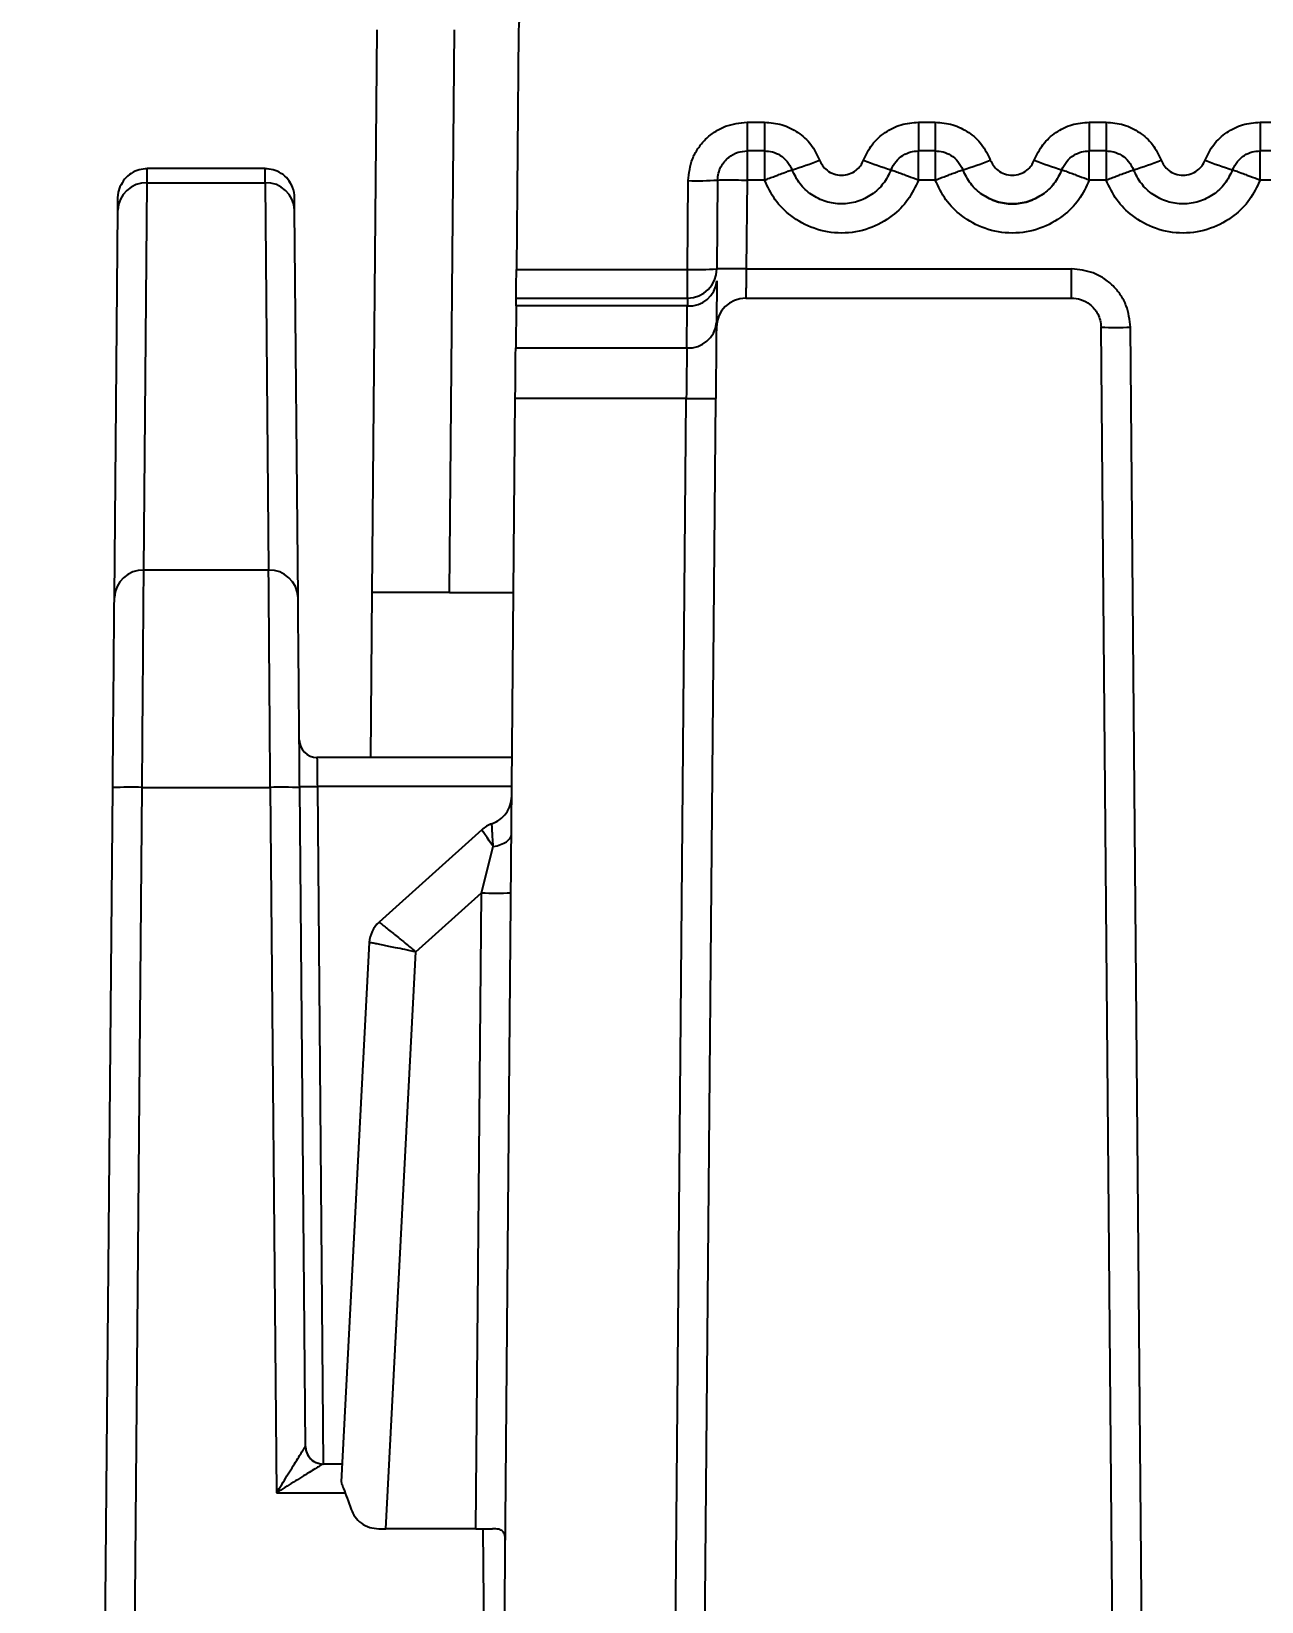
# Model space of a CAD drawing. Header units: inches. Extents: x 897.4 to 914.4, y -8.5 to 2.5.
# Drawn here: x 906.114 to 906.525, y -5.089 to -4.565 of the extents above; entities that cross this region are included whole.
import ezdxf

# ---------------------------------------------------------------- set-up
doc = ezdxf.new("R2010")
doc.units = ezdxf.units.IN
doc.header["$LTSCALE"] = 4
doc.header["$MEASUREMENT"] = 0
doc.layers.get('0').update_dxf_attribs({"linetype": 'CONTINUOUS'})
doc.layers.get('DEFPOINTS').update_dxf_attribs({"linetype": 'CONTINUOUS'})
doc.layers.add('DIMENSIONS', color=140, linetype='CONTINUOUS')
doc.styles.get("Standard").update_dxf_attribs({"font": 'romans.shx'})
doc.dimstyles.get("Standard").update_dxf_attribs({"dimtxt": 0.15, "dimasz": 0.18, "dimexe": 0.0625, "dimexo": 0.125, "dimgap": 0.0625, "dimtad": 0, "dimtih": 1, "dimtoh": 1, "dimzin": 0, "dimdsep": 46, "dimtxsty": 'Standard', "dimcen": 0.09, "dimadec": 0, "dimazin": 0, "dimtfac": 1, "dimtofl": 0, "dimtmove": 0, "dimatfit": 3, "dimfxl": 1, "dimtolj": 1, "dimtzin": 0, "dimarcsym": 0})

# ---------------------------------------------------------------- blocks, each defined once
blk = doc.blocks.new('*D4')
at = {"layer": 'DEFPOINTS', "color": 0}
for p in [(906.7550715902076, -4.023751752116389), (905.468828409505, -6.023751801278481), (906.0878647645045, -6.023751801278482)]:
    blk.add_point(p, dxfattribs=at)
at = {"layer": 'DIMENSIONS', "color": 0, "lineweight": -2}
for p, q in [((906.6300715902076, -4.023751752116389), (905.406328409505, -4.023751752116389)), ((905.468828409505, -4.203751752116388), (905.468828409505, -4.70946606241172)), ((905.468828409505, -5.843751801278481), (905.468828409505, -5.338037490983148)), ((905.9628647645045, -6.023751801278481), (905.406328409505, -6.023751801278481))]:
    blk.add_line(p, q, dxfattribs=at)
at = {"layer": 'DIMENSIONS', "color": 0}
for points in [[(905.438828409505, -4.203751752116388), (905.498828409505, -4.203751752116388), (905.468828409505, -4.023751752116389)], [(905.438828409505, -5.843751801278481), (905.498828409505, -5.843751801278481), (905.468828409505, -6.023751801278481)]]:
    blk.add_solid(points, dxfattribs=at)
at = {"layer": 'DIMENSIONS', "color": 0, "char_height": 0.15, "attachment_point": 5}
for s, insert in [('\\A1;2.00', (905.468828409505, -4.886251776697288)), ('\\A1;[50.8]', (905.468828409505, -5.200537490983002))]:
    blk.add_mtext(s, dxfattribs=dict(at, insert=insert))

msp = doc.modelspace()

# ---------------------------------------------------------------- linework, layer by layer
for p, q in [((906.2280996511657, -4.752098227362422), (906.2297408322067, -4.56405179719083)), ((906.2539637257152, -4.752098227362422), (906.255604906756, -4.56405179719083)), ((906.2769780998511, -4.564832678170026), (906.2762864278413, -4.644088155937317)), ((906.3534113768874, -4.594875567778669), (906.3592512827576, -4.594875567778669)), ((906.3534113768874, -4.594875567778669), (906.3534113768874, -4.604460435386793)), ((906.3592512827576, -4.594875567778669), (906.3592512827576, -4.604460435386793)), ((906.4107345013524, -4.594875567778669), (906.4163379832871, -4.594875567778669)), ((906.4107345013524, -4.594875567778669), (906.4107345013524, -4.604460435386793)), ((906.4163379832871, -4.594875567778669), (906.4163379832871, -4.604460435386793)), ((906.467820908552, -4.594875567778669), (906.4734246838167, -4.594875567778669)), ((906.467820908552, -4.594875567778669), (906.467820908552, -4.604460435386793)), ((906.4734246838167, -4.594875567778669), (906.4734246838167, -4.604460435386793)), ((906.5249076090815, -4.594875567778669), (906.5305110910164, -4.594875567778669)), ((906.5249076090815, -4.594875567778669), (906.5249076090815, -4.604460435386793)), ((906.3592512827576, -4.604460435386793), (906.3534113768874, -4.604460435386793)), ((906.3534113768874, -4.604460435386793), (906.3534113768874, -4.614217066010697)), ((906.3592512827576, -4.604460435386793), (906.3592512827576, -4.614217066010697)), ((906.4163379832871, -4.604460435386793), (906.4107345013524, -4.604460435386793)), ((906.4107345013524, -4.614217066010697), (906.4107345013524, -4.604460435386793)), ((906.4163379832871, -4.604460435386793), (906.4163379832871, -4.614217066010697)), ((906.4734246838167, -4.604460435386793), (906.467820908552, -4.604460435386793)), ((906.467820908552, -4.614217066010697), (906.467820908552, -4.604460435386793)), ((906.4734246838167, -4.604460435386793), (906.4734246838167, -4.614217066010697)), ((906.5305110910164, -4.604460435386793), (906.5249076090815, -4.604460435386793)), ((906.5249076090815, -4.614217066010697), (906.5249076090815, -4.604460435386793)), ((906.1514977094113, -4.610466219340799), (906.1528992398873, -4.610365955499055)), ((906.1528628669741, -4.615106625734427), (906.1528945466082, -4.610949847087222)), ((906.1528945466082, -4.610949847087222), (906.1528992398873, -4.610365955499055)), ((906.1922834782506, -4.610365955499055), (906.1528992398873, -4.610365955499055)), ((906.1923195578338, -4.615106625734427), (906.1922834782506, -4.610365955499055)), ((906.1922834782506, -4.610365955499055), (906.1933022131487, -4.610418809888476)), ((906.1922955047784, -4.611661942194372), (906.1922834782506, -4.610365955499055)), ((906.151732960027, -4.744603344777278), (906.1528628669741, -4.615106625734427)), ((906.1528628669741, -4.615106625734427), (906.1923195578338, -4.615106625734427)), ((906.1923195578338, -4.615106625734427), (906.193449758111, -4.744603344777278)), ((906.333467873943, -4.644088155937317), (906.3337268842843, -4.614388829026476)), ((906.3435692772508, -4.614217066010697), (906.3433099735796, -4.64391641125466)), ((906.3534113768874, -4.614217066010697), (906.3531520732162, -4.64391641125466)), ((906.3592512827576, -4.614217066010697), (906.3534113768874, -4.614217066010697)), ((906.4163379832871, -4.614217066010697), (906.4107345013524, -4.614217066010697)), ((906.4734246838167, -4.614217066010697), (906.467820908552, -4.614217066010697)), ((906.5305110910164, -4.614217066010697), (906.5249076090815, -4.614217066010697)), ((906.1418905670605, -4.753767393913401), (906.1430207673376, -4.62427067487055)), ((906.1430207673376, -4.62427067487055), (906.1430568469208, -4.620122567789837)), ((906.2021616574704, -4.62427067487055), (906.2021255778872, -4.620122567789837)), ((906.2032918577476, -4.753767393913401), (906.2021616574704, -4.62427067487055)), ((906.2762864278413, -4.644088155937317), (906.333467873943, -4.644088155937317)), ((906.333467873943, -4.653673041878564), (906.333467873943, -4.644088155937317)), ((906.3531520732162, -4.64391641125466), (906.4618856704498, -4.64391641125466)), ((906.4618856704498, -4.653673041878564), (906.4618856704498, -4.64391641125466)), ((906.3432753606462, -4.647872350555311), (906.3431530420592, -4.661884117023523)), ((906.2762028288071, -4.653673041878564), (906.333467873943, -4.653673041878564)), ((906.3529819418483, -4.653673041878564), (906.4618856704498, -4.653673041878564)), ((906.2761796557414, -4.656310334745665), (906.2760573371545, -4.670322101213876)), ((906.3334332610096, -4.656310334745665), (906.2761796557414, -4.656310334745665)), ((906.3333109424226, -4.670322101213876), (906.3334332610096, -4.656310334745665)), ((906.4801384195924, -5.627184089129206), (906.4717280634162, -4.663429654169346)), ((906.489980519229, -5.627184089129206), (906.4815701630528, -4.663429654169346)), ((906.2760573371545, -4.670322101213876), (906.3333109424226, -4.670322101213876)), ((906.2673501310742, -5.668092323220462), (906.2759100855222, -4.687198069594583)), ((906.3330900649743, -4.687198069594583), (906.2759100855222, -4.687198069594583)), ((906.3245298171963, -5.668092323220462), (906.3330900649743, -4.687198069594583)), ((906.3343722101628, -5.668092323220462), (906.3429321646108, -4.687198069594583)), ((906.193449758111, -4.744603344777278), (906.151732960027, -4.744603344777278)), ((906.2276185900564, -4.807216344799893), (906.2280996511657, -4.752098227362422)), ((906.2539637257152, -4.752098227362422), (906.2280996511657, -4.752098227362422)), ((906.2539637257152, -4.752098227362422), (906.2753436653989, -4.752098227362422)), ((906.2748628976194, -4.807216344799893), (906.2096125313972, -4.807216344799893)), ((906.1333693321652, -5.730213225594497), (906.1413361734649, -4.817314507728386)), ((906.1451292229806, -5.510365951955629), (906.1511782731014, -4.817228621637216)), ((906.1511782731014, -4.817228621637216), (906.1940044450365, -4.817228621637216)), ((906.1940044450365, -4.817228621637216), (906.1960627412589, -5.053107559243601)), ((906.205768735801, -5.037582833586557), (906.2038465446731, -4.817314507728386)), ((906.2097486364916, -4.816972970840516), (906.2117250936594, -5.043436819294147)), ((906.2747775386055, -4.816972970840516), (906.2097486364916, -4.816972970840516)), ((906.2646928551046, -4.831397988784811), (906.2303585850703, -4.862312648114361)), ((906.2646250958874, -4.852521578721631), (906.2685287307922, -4.837020743413603)), ((906.2427139356737, -4.872250574977249), (906.2646250958874, -4.852521578721631)), ((906.2627700773168, -5.065090362483902), (906.2646250958874, -4.852521578721631)), ((906.2303585850703, -4.862312648114361), (906.2303585850703, -4.862312737488329)), ((906.2271155292011, -4.869112212690212), (906.2176700116498, -5.049342321073286)), ((906.2326075457569, -5.065090362483902), (906.2427139356737, -4.872250574977249)), ((906.2057672691514, -5.037584611899346), (906.205768735801, -5.037582833586557)), ((906.2057672691514, -5.037584611899346), (906.2058652413529, -5.038604309286382)), ((906.2179794747416, -5.043436819294147), (906.2116717076094, -5.043436819294147)), ((906.211674054249, -5.043436819294147), (906.2116717076094, -5.043436819294147)), ((906.1960627412589, -5.053107559243601), (906.2190310625936, -5.053107559243601)), ((906.2302937591526, -5.065090362483902), (906.2326075457569, -5.065090362483902)), ((906.2627700773168, -5.065090362483902), (906.2326075457569, -5.065090362483902)), ((906.2650650908046, -5.065093955775725), (906.268519930894, -5.460981582448079))]:
    msp.add_line(p, q)
at = {"flags": 128}
for points in [[(906.1430568469208, -4.620122567789837), (906.1432607112324, -4.618214639830383), (906.1438039582902, -4.616446300258393)], [(906.2762028288071, -4.653673041878564), (906.2762042954569, -4.653490150658006), (906.2762089887359, -4.652948278584424), (906.2762166153145, -4.652067555425281), (906.2762271751925, -4.650880724135657), (906.2762397883802, -4.649431894205997), (906.2762541615474, -4.647774891681165), (906.2762700013644, -4.645971297516438), (906.2762864278413, -4.644088155937317)], [(906.2761796557414, -4.656310334745665), (906.2761922689291, -4.654860184831254), (906.2762001888376, -4.653972091757248), (906.2762028288071, -4.653673041878564)], [(906.2759100855222, -4.687198069594583), (906.2759455784455, -4.683142764775144), (906.2759793113892, -4.679269159523362), (906.2760101110334, -4.675743755249133), (906.2760365107284, -4.672718038535804), (906.2760573371545, -4.670322101213876)], [(906.2685287307922, -4.837020743413603), (906.2698243691583, -4.836732762157054), (906.2710111821148, -4.836359898547739), (906.2720636499565, -4.83591021457586), (906.272958599618, -4.835393445128958), (906.2736772579827, -4.834820773411177), (906.2742034919036, -4.834204588029404), (906.2745264481728, -4.833558217163002), (906.2746387935416, -4.832895658150274)]]:
    msp.add_lwpolyline(points, dxfattribs=at)
for centre, radius, start, end in [((906.3065044449451, -4.565090357283434), 0.02952755905511768, 90, 179.5), ((906.3398326986897, -4.515438999621147), 0.09954918840693996, 286.703379873164, 292.3191813938143), ((906.4301530854202, -4.515438999621241), 0.09954918840684082, 247.6808186061857, 253.2966201268428), ((906.3969159177243, -4.515426597608265), 0.09956198345784939, 286.7030858569742, 292.3183243966197), ((906.4872480332929, -4.515412319409265), 0.09957711328878208, 247.68210253713, 253.2964872092807), ((906.4539975590759, -4.515412319409233), 0.09957711328881476, 286.7035127907192, 292.3178974628698), ((906.5443296746445, -4.515426597608243), 0.09956198345787183, 247.6816756033807, 253.2969141430259), ((906.1922834562096, -4.620208467519654), 0.009842519685039818, 0.5000000000007854, 41.98562334172561), ((906.1525674201075, -4.624656502880794), 0.009554446209056825, 88.2279917586707, 177.6856503563009), ((906.1926152853242, -4.624656201493588), 0.00955415364794659, 2.312611672433846, 91.77374621260978), ((906.3370063166905, -4.520226308659655), 0.09421961005405799, 268.0053452187782, 273.9942288771999), ((906.3334678068654, -4.643830514763748), 0.009842519685039818, 270, 359.4999999999999), ((906.3367475644517, -4.549941602266856), 0.09420366201935718, 268.0048503247257, 273.994569966115), ((906.348231023398, -4.925879344250201), 0.2820058728373613, 89.0001282806159, 90.9998717193841), ((906.3340656834562, -4.647089069957888), 0.009242926075507621, 266.0766244749921, 355.1387079713031), ((906.352981807074, -4.663515554133827), 0.009842519685039818, 90, 179.4999999999992), ((906.3339433648692, -4.6611008364261), 0.009242926075505756, 266.076624474979, 355.1387079713089), ((906.4766491132345, -4.381613046602965), 0.2818595697001212, 268.9996092305352, 271.0003907694713), ((906.3380111147925, -4.405186697435287), 0.2820543046267555, 269.0002999868848, 270.9997000131217), ((906.1514374089927, -4.75415341562671), 0.009554643041109895, 88.22740332047844, 177.6845355426628), ((906.1937454712469, -4.75415293595313), 0.009554168612947014, 2.3127005764829, 91.77365730855375), ((906.2096125437369, -4.801310829724378), 0.005905511811023612, 180.4999999999998, 270), ((906.1474878153323, -4.958291017247099), 0.1411106620129915, 88.50137641456719, 92.49856990200317), ((906.1976947868396, -4.958304306351543), 0.1411239435398541, 87.50161826724339, 91.49843541619018), ((906.2067961239326, -4.647793709388902), 0.1692050230806534, 269.0001768784002, 270.9998231216064), ((906.2697183239146, -4.550823768149026), 0.3017407991572258, 269.0328310587032, 270.9017724322526), ((906.2369432012322, -4.869625984694362), 0.009840836444693945, 131.9985216625174, 177.003203504136), ((906.2116740085693, -5.037531302165323), 0.005905511811023834, 180.4999999999976, 270), ((906.2116854921918, -5.037523002857762), 0.00591984319219034, 190.5246163752947, 236.7038034465911), ((906.2116720698143, -5.037531152719397), 0.005905666585857896, 236.7692423430715, 269.996485949776)]:
    msp.add_arc(centre, radius, start, end)
for points, knots in [([(906.3337268842843, -4.614388829026476), (906.3340097126982, -4.611928209295467), (906.3344444984298, -4.608145554167589), (906.336904170034, -4.603597818420294), (906.3394343398836, -4.600504659682403), (906.3425656726528, -4.597975257854049), (906.3471313642615, -4.595543048535779), (906.3509484907177, -4.595137339406079), (906.3534113768874, -4.594875567778669)], [0, 0, 0, 0, 0.2396012769752957, 0.3683336305787634, 0.5000528933523378, 0.6287689700765204, 0.7604743306598263, 1, 1, 1, 1]), ([(906.3592512827576, -4.594875567778669), (906.3612275129159, -4.595038892268096), (906.3651922876561, -4.595366558965944), (906.370542118972, -4.598133995011356), (906.3750635927793, -4.602136162787923), (906.376778166654, -4.60572853050496), (906.377638083685, -4.607530224924323)], [0, 0, 0, 0, 0.2491641383866029, 0.4998808857969237, 0.749173278447158, 1, 1, 1, 1]), ([(906.3923477004249, -4.607530224924323), (906.393206037191, -4.605742703982223), (906.3949278775308, -4.602156902012844), (906.3994229549537, -4.598147881669853), (906.4047761563735, -4.595354127432358), (906.4087444147318, -4.595035406654615), (906.4107345013524, -4.594875567778669)], [0, 0, 0, 0, 0.2492300408950848, 0.4999603363638915, 0.7492294718573765, 1, 1, 1, 1]), ([(906.4163379832871, -4.594875567778669), (906.4183142076473, -4.595038897827067), (906.4222789707553, -4.595366575677496), (906.4276288247036, -4.598133894288069), (906.4321499638993, -4.602136341764178), (906.4338647398424, -4.605728554016085), (906.4347247842146, -4.607530224924323)], [0, 0, 0, 0, 0.2491648885088012, 0.4998823907155343, 0.7491664511566927, 1, 1, 1, 1]), ([(906.4494341076246, -4.607530224924323), (906.4502924310194, -4.605742689172612), (906.4520142757326, -4.602156792525498), (906.4565096439097, -4.598147971849329), (906.461862755231, -4.595354160006255), (906.4658309182612, -4.595035414938494), (906.467820908552, -4.594875567778669)], [0, 0, 0, 0, 0.2492308401736321, 0.4999709982194694, 0.7492409331168777, 0.9999999999999999, 0.9999999999999999, 0.9999999999999999, 0.9999999999999999]), ([(906.4734246838167, -4.594875567778669), (906.4754009081769, -4.595038897827067), (906.4793656712849, -4.595366575677496), (906.4847155252331, -4.598133894288069), (906.4892366644289, -4.602136341764178), (906.490951440372, -4.605728554016085), (906.4918114847442, -4.607530224924323)], [0, 0, 0, 0, 0.2491648885088012, 0.4998823907155343, 0.7491664511566927, 1, 1, 1, 1]), ([(906.5065208081542, -4.607530224924323), (906.5073791301855, -4.605742686273189), (906.5091009721635, -4.60215678380967), (906.5135962941565, -4.598148066400216), (906.5189493167557, -4.595354057296134), (906.5229175105577, -4.595035385597315), (906.5249076090815, -4.594875567778669)], [0, 0, 0, 0, 0.2492305560796936, 0.499970428311147, 0.7492289534884192, 1, 1, 1, 1]), ([(906.3435692772508, -4.614217066010697), (906.3436312563504, -4.613426004618943), (906.343751844307, -4.611886897445638), (906.3445867708983, -4.609776197143215), (906.3457562795522, -4.608000297845706), (906.3475884329387, -4.606208439118302), (906.3501740728209, -4.604754935629131), (906.3523892372283, -4.604553420281364), (906.3534113768874, -4.604460435386793)], [0, 0, 0, 0, 0.1546709810461325, 0.3009314054656589, 0.4387648004830187, 0.5681684255237717, 0.8007406687881985, 0.9999999999999999, 0.9999999999999999, 0.9999999999999999, 0.9999999999999999]), ([(906.3592512827576, -4.604460435386793), (906.3601356408224, -4.604529663697351), (906.3619742713677, -4.604673593279121), (906.3646086515837, -4.605888409562748), (906.3670074734694, -4.607895890197835), (906.3679552728399, -4.60980280493292), (906.3684448298862, -4.61078776395962)], [0, 0, 0, 0, 0.2235015449109364, 0.4646723807752542, 0.7234927387701084, 1, 1, 1, 1]), ([(906.377638083685, -4.607530224924323), (906.3779418293698, -4.608171953032705), (906.3785534244166, -4.609464079150908), (906.3801960622213, -4.611096841361994), (906.3823641921339, -4.6123194222815), (906.3849723540072, -4.61272590361995), (906.3876016176638, -4.612329374187808), (906.3897639203416, -4.611112786563267), (906.3914361284349, -4.609479758269039), (906.392042493631, -4.608182955403421), (906.3923477004249, -4.607530224924323)], [0, 0, 0, 0, 0.1118405765093134, 0.2251921461675994, 0.3609503262580698, 0.499924774020774, 0.6357050230971518, 0.774694400648568, 0.8865950749281394, 1, 1, 1, 1]), ([(906.4015409542237, -4.61078776395962), (906.4020305112701, -4.60980280493292), (906.4029783106406, -4.607895890197835), (906.4053771325263, -4.605888409562748), (906.4080115127424, -4.604673593279121), (906.4098501432877, -4.604529663697351), (906.4107345013524, -4.604460435386793)], [0, 0, 0, 0, 0.2765072612298916, 0.5353276192247457, 0.7764984550890635, 1, 1, 1, 1]), ([(906.4163379832871, -4.604460435386793), (906.4172223511915, -4.604529645827086), (906.4190609123903, -4.604673531227544), (906.42169512241, -4.605888595352062), (906.4240942049393, -4.607895698439152), (906.4250418088512, -4.609802776584428), (906.4255312370859, -4.61078776395962)], [0, 0, 0, 0, 0.2235052468701785, 0.464657381370439, 0.7235007269844607, 1, 1, 1, 1]), ([(906.4347247842146, -4.607530224924323), (906.4350285456965, -4.608171935919198), (906.4356401431901, -4.609463965552836), (906.4372825048098, -4.61109703969211), (906.4394508546164, -4.612319321246618), (906.4420589534907, -4.612725949470871), (906.4446881787048, -4.612329250466387), (906.4468505521712, -4.611112868437512), (906.4485228546176, -4.609479818584756), (906.4491290142031, -4.60818296153623), (906.4494341076246, -4.607530224924323)], [0, 0, 0, 0, 0.1118412848197729, 0.2251827620306432, 0.3609553764584485, 0.4999307043762631, 0.6356965091371066, 0.7747003681374002, 0.8866017511080433, 1, 1, 1, 1]), ([(906.4586276547533, -4.61078776395962), (906.459117082988, -4.609802776584428), (906.4600646868998, -4.607895698439152), (906.4624637694292, -4.605888595352063), (906.4650979794488, -4.604673531227544), (906.4669365406477, -4.604529645827086), (906.467820908552, -4.604460435386793)], [0, 0, 0, 0, 0.2764992730155393, 0.535342618629561, 0.7764947531298215, 1, 1, 1, 1]), ([(906.4734246838167, -4.604460435386793), (906.4743090517211, -4.604529645827086), (906.4761476129198, -4.604673531227544), (906.4787818229396, -4.605888595352062), (906.4811809054688, -4.607895698439152), (906.4821285093808, -4.609802776584428), (906.4826179376155, -4.61078776395962)], [0, 0, 0, 0, 0.2235052468701785, 0.464657381370439, 0.7235007269844607, 1, 1, 1, 1]), ([(906.4918114847442, -4.607530224924323), (906.492115246226, -4.608171935919198), (906.4927268437197, -4.609463965552836), (906.4943692053394, -4.61109703969211), (906.496537555146, -4.612319321246618), (906.4991456540203, -4.612725949470871), (906.5017748792344, -4.612329250466387), (906.5039372527008, -4.611112868437512), (906.5056095551472, -4.609479818584756), (906.5062157147327, -4.60818296153623), (906.5065208081542, -4.607530224924323)], [0, 0, 0, 0, 0.1118412848197729, 0.2251827620306432, 0.3609553764584485, 0.4999307043762631, 0.6356965091371066, 0.7747003681374002, 0.8866017511080433, 1, 1, 1, 1]), ([(906.5157143552829, -4.61078776395962), (906.5162037985705, -4.609802796186836), (906.5171513985244, -4.607895822611635), (906.5195502543438, -4.605888417989731), (906.5221846173449, -4.604673591408933), (906.5240232500014, -4.604529663089961), (906.5249076090815, -4.604460435386793)], [0, 0, 0, 0, 0.2764981683141686, 0.5353217791843822, 0.7764956461034263, 1, 1, 1, 1]), ([(906.1528986532275, -4.610441286295494), (906.1519893712841, -4.610502212823386), (906.1501087651575, -4.610628223025676), (906.1474446072779, -4.61187054213176), (906.1451415687244, -4.613840039458648), (906.14422637262, -4.615633804639322), (906.143772571986, -4.616523244369528)], [0, 0, 0, 0, 0.2355730745418698, 0.4872198007045188, 0.7457375764508674, 1, 1, 1, 1]), ([(906.2014101461518, -4.616523244369528), (906.2009562176834, -4.615633825968245), (906.20004081649, -4.613840207099567), (906.1977381188949, -4.611870451893553), (906.1950739369124, -4.61062823704092), (906.193193341617, -4.610502217391242), (906.1922840649105, -4.610441286295494)], [0, 0, 0, 0, 0.2542757434653035, 0.5127775304270258, 0.7644256350476284, 1, 1, 1, 1]), ([(906.3592512827576, -4.614217066010697), (906.3592940193456, -4.614194508711267), (906.359423773385, -4.614126021710897), (906.3597120899807, -4.614054144625774), (906.3602187164137, -4.613838765009748), (906.361231428674, -4.61346845694294), (906.3625747934174, -4.612949923777377), (906.3642295442986, -4.612326802491313), (906.3659599456997, -4.611678116885214), (906.3673513500892, -4.611162172430541), (906.3682653636705, -4.610834567442789), (906.3683814527845, -4.610804292246595), (906.3684448298862, -4.61078776395962)], [0, 0, 0, 0, 0.009394603394246685, 0.0285232817045187, 0.05748965601405228, 0.1168196740093041, 0.2403851657595094, 0.3475935199203112, 0.5004295551223136, 0.6935071122196111, 0.832674828193303, 0.9999999999999999, 0.9999999999999999, 0.9999999999999999, 0.9999999999999999]), ([(906.4015409542237, -4.61078776395962), (906.4007596003, -4.612394479259419), (906.3991968964627, -4.615607901613259), (906.3951724754116, -4.619270154419954), (906.3903368560802, -4.621638437267175), (906.3849928394636, -4.622446257998442), (906.3796488410813, -4.621638394096322), (906.374813308452, -4.619270154455837), (906.370788887709, -4.615607901604289), (906.3692261838305, -4.612394479256428), (906.3684448298862, -4.61078776395962)], [0, 0, 0, 0, 0.1250019422056428, 0.2500032428940518, 0.3750017362207766, 0.5000034072525659, 0.6249982637792233, 0.7499967571059482, 0.8749980577943571, 1, 1, 1, 1]), ([(906.4015409542237, -4.61078776395962), (906.4016042699168, -4.610804360526809), (906.4017202439634, -4.610834760115952), (906.4026348665093, -4.611161672188621), (906.4040248514368, -4.611680890902964), (906.4057601160935, -4.612320401929855), (906.4078568907418, -4.613146660432225), (906.4095918071826, -4.613648301550619), (906.4106913348814, -4.614195580336587), (906.4107345013524, -4.614217066010697)], [0, 0, 0, 0, 0.167540055852168, 0.3068796580161329, 0.5001031853751321, 0.6531714502127401, 0.7604225893227572, 0.9905944058094306, 0.9999999999999999, 0.9999999999999999, 0.9999999999999999, 0.9999999999999999]), ([(906.4163379832871, -4.614217066010697), (906.4163807196737, -4.614194508200768), (906.4165104731013, -4.614126019650453), (906.416798710651, -4.61405419008539), (906.4173051784255, -4.613838656086521), (906.4183179260773, -4.613468467471802), (906.4196613935808, -4.612950024690427), (906.4213159741682, -4.612326733940154), (906.4230463537851, -4.611678111677406), (906.4244380555693, -4.611162185341374), (906.4253521103997, -4.610834567402142), (906.4254679801512, -4.610804292163044), (906.4255312370859, -4.61078776395962)], [0, 0, 0, 0, 0.009394682487714589, 0.02852352184294406, 0.05747238558480208, 0.1168029030813822, 0.2403865395457807, 0.3475798544891942, 0.5004171764226889, 0.6935069168461541, 0.8326758044773194, 1, 1, 1, 1]), ([(906.4586276547533, -4.61078776395962), (906.4578461733682, -4.612394455558564), (906.4562832672895, -4.615607722201595), (906.45225918171, -4.619270254017742), (906.4474235379995, -4.621638418910648), (906.4420795438447, -4.622446263569095), (906.4367355448142, -4.621638390169431), (906.4318999923158, -4.61927016459318), (906.4278756152102, -4.615607831774649), (906.4263127048829, -4.612394470547371), (906.4255312370859, -4.61078776395962)], [0, 0, 0, 0, 0.1250051206520528, 0.2500011730087295, 0.3749994446240699, 0.5000008939388383, 0.6249955287605619, 0.7499938003759021, 0.8749948793479473, 1, 1, 1, 1]), ([(906.4586276547533, -4.61078776395962), (906.458691012239, -4.610804356946181), (906.45880706037, -4.610834749330833), (906.4597211141515, -4.611161706197336), (906.4611116349153, -4.611680824330827), (906.462846580826, -4.612320451229094), (906.4649435228479, -4.61314675263815), (906.4666788905943, -4.613647330602765), (906.4677778400943, -4.614195579811518), (906.467820908552, -4.614217066010697)], [0, 0, 0, 0, 0.1675419174634242, 0.3068765458214305, 0.5001127904649493, 0.6531687251203061, 0.7604370159973034, 0.9906113900242752, 1, 1, 1, 1]), ([(906.4734246838167, -4.614217066010697), (906.4734673196994, -4.614194502462873), (906.4735970082488, -4.614125869339563), (906.47388536202, -4.614054316515649), (906.4743918533803, -4.61383859374174), (906.4754045790485, -4.613468563203766), (906.4767478847325, -4.612949892516013), (906.4784026719951, -4.612326815594852), (906.480132996345, -4.611678087039639), (906.4815248974263, -4.611162201996347), (906.4824383591078, -4.61083455784864), (906.4825545199869, -4.610804289085669), (906.4826179376155, -4.61078776395962)], [0, 0, 0, 0, 0.00937765007802349, 0.02852465486280887, 0.05747364251769342, 0.1168044139732563, 0.2403714749408156, 0.3475811905918479, 0.5004191667318529, 0.6935097336587119, 0.832672703250816, 1, 1, 1, 1]), ([(906.5157143552829, -4.61078776395962), (906.5149328874558, -4.61239447057635), (906.513369977068, -4.615607831861582), (906.5093456004154, -4.619270164245464), (906.5045100461955, -4.621638391473318), (906.4991660535981, -4.622446258701292), (906.4938220354315, -4.621638437078913), (906.4889864165149, -4.619270154470158), (906.4849619953546, -4.615607901600708), (906.4833992915319, -4.612394479255235), (906.4826179376155, -4.61078776395962)], [0, 0, 0, 0, 0.1250049173376229, 0.2500057930018117, 0.3750038613138618, 0.4999982928382101, 0.6249995388445199, 0.7499976071565699, 0.8749984828207588, 1, 1, 1, 1]), ([(906.5157143552829, -4.61078776395962), (906.5157777126548, -4.610804356858463), (906.5158937605773, -4.610834749082445), (906.5168078158856, -4.611161707125901), (906.5181983294806, -4.611680819732833), (906.5199332352278, -4.61232044022542), (906.5220300252508, -4.613146652350017), (906.5237649146544, -4.613648301628293), (906.5248644426009, -4.614195580339521), (906.5249076090815, -4.614217066010697)], [0, 0, 0, 0, 0.1675417283637428, 0.3068761994588133, 0.5001122260022122, 0.6531679879077943, 0.7604201976798132, 0.9905943119156746, 1, 1, 1, 1]), ([(906.3435692772508, -4.614217066010697), (906.3437171911376, -4.614207103293126), (906.3440130183595, -4.614187177895124), (906.34628925686, -4.61417866058525), (906.3495424875123, -4.614187178477195), (906.3521217208432, -4.614207103296727), (906.3534113768874, -4.614217066010697)], [0, 0, 0, 0, 0.2500021868391938, 0.5000034417562588, 0.7499940871479501, 1, 1, 1, 1]), ([(906.4107345013524, -4.614217066010697), (906.4096686549011, -4.616479284809215), (906.4075354668327, -4.621006895839243), (906.4018066821219, -4.62668125017678), (906.3942237031208, -4.630890972159423), (906.3849929394215, -4.632469438277957), (906.3757616036816, -4.630891243193445), (906.3681833069596, -4.626681796999527), (906.362448574875, -4.621012926328746), (906.3603175553926, -4.616483433806457), (906.3592512827576, -4.614217066010697)], [0, 0, 0, 0, 0.1125799219117551, 0.2253177705627246, 0.3588140809155556, 0.4999956378212643, 0.641172828072157, 0.7746691384249881, 0.8872539019434487, 0.9999999999999999, 0.9999999999999999, 0.9999999999999999, 0.9999999999999999]), ([(906.467820908552, -4.614217066010697), (906.4667551766547, -4.616479293432187), (906.4646221977748, -4.621006964344458), (906.4588933611847, -4.626681239955907), (906.451310413563, -4.630890970178803), (906.442079624001, -4.632469458885091), (906.4328482701318, -4.630891150247908), (906.4252697508489, -4.626681991876475), (906.4195352943423, -4.6210128120374), (906.4174042720168, -4.616483416476234), (906.4163379832871, -4.614217066010697)], [0, 0, 0, 0, 0.1125779539312858, 0.2253159530009455, 0.3588124414691157, 0.499994186744082, 0.6411715653584064, 0.7746719383443365, 0.8872537515137519, 1, 1, 1, 1]), ([(906.4320352419511, -4.619054516794719), (906.4335907562886, -4.619936355524628), (906.4367017352675, -4.621700004811244), (906.4420795403618, -4.62241545138656), (906.4474573651644, -4.621700051751972), (906.4505684289019, -4.619936355146618), (906.452123943218, -4.619054516794719)], [0, 0, 0, 0, 0.2500005862505129, 0.4999931854206708, 0.7499994137494871, 1, 1, 1, 1]), ([(906.5249076090815, -4.614217066010697), (906.5238418758076, -4.616479291099933), (906.5217088941725, -4.621006957344383), (906.515980017519, -4.626681331585075), (906.5083969567401, -4.630890855981976), (906.4991661627934, -4.632469452182296), (906.4899347877556, -4.630891290542702), (906.4823564359347, -4.626681786404676), (906.4766216524237, -4.621012994773102), (906.4744908418957, -4.616483442458185), (906.4734246838167, -4.614217066010697)], [0, 0, 0, 0, 0.1125778432409927, 0.2253157314629976, 0.358815973187034, 0.4999932129911838, 0.6411748194516822, 0.7746711766617781, 0.8872559796975411, 0.9999999999999999, 0.9999999999999999, 0.9999999999999999, 0.9999999999999999]), ([(906.3531520732162, -4.64391641125466), (906.3531385403242, -4.644707501543576), (906.3531122082222, -4.646246793362908), (906.3530777085127, -4.648357450533648), (906.3530480424889, -4.650133297740435), (906.3530177646737, -4.651925377155736), (906.3529892966143, -4.65337854005037), (906.3529842641171, -4.65358005286706), (906.3529819418483, -4.653673041878564)], [0, 0, 0, 0, 0.1545858885897993, 0.3007909426073956, 0.4385991643939729, 0.5680033826262993, 0.8006531838407621, 1, 1, 1, 1]), ([(906.4815701630528, -4.663429654169346), (906.4812869423232, -4.660969190133748), (906.4808479981712, -4.657155887691841), (906.4783759245832, -4.65261159444389), (906.4758192624121, -4.649502541650286), (906.4727043574867, -4.646999158345254), (906.4681350922813, -4.644579742568224), (906.4643486712371, -4.644177841126352), (906.4618856704498, -4.64391641125466)], [0, 0, 0, 0, 0.2395667732133583, 0.3712879148310663, 0.5000061274529508, 0.6317206638322245, 0.760440721105928, 0.9999999999999999, 0.9999999999999999, 0.9999999999999999, 0.9999999999999999]), ([(906.333467873943, -4.653673041878564), (906.3334621052251, -4.653788619519796), (906.3334505682059, -4.654019766450213), (906.333439029936, -4.655546830373012), (906.3334332610096, -4.656310334745665)], [0, 0, 0, 0, 0.500018066530973, 1, 1, 1, 1]), ([(906.4618856704498, -4.653673041878564), (906.4629077610101, -4.653766002778392), (906.465122493594, -4.653967436527857), (906.4677083265733, -4.655420793476118), (906.4695406440428, -4.657212760039924), (906.470710191223, -4.658988617598252), (906.4715450950827, -4.661099292558718), (906.4716659511929, -4.662638566783609), (906.4717280634162, -4.663429654169346)], [0, 0, 0, 0, 0.1993649961785773, 0.4319970951932225, 0.5614002331805794, 0.6992076873791911, 0.8454122076540483, 0.9999999999999999, 0.9999999999999999, 0.9999999999999999, 0.9999999999999999]), ([(906.3431530420592, -4.661884117023523), (906.3431405918977, -4.663319248650132), (906.3431156158333, -4.666198242631769), (906.3430610836465, -4.672426999136775), (906.3429991793706, -4.6795138825988), (906.3429545472399, -4.684631585618382), (906.3429321646108, -4.687198069594583)], [0, 0, 0, 0, 0.2492117331533421, 0.4999395641479666, 0.7492239993536999, 1, 1, 1, 1]), ([(906.3333109424226, -4.670322101213876), (906.3332925515776, -4.671285037251683), (906.3332557695603, -4.67321092645962), (906.3332007556631, -4.677354842178106), (906.3331451114908, -4.682087733824628), (906.333108413798, -4.685494625737271), (906.3330900649743, -4.687198069594583)], [0, 0, 0, 0, 0.2499985647647133, 0.500001577442984, 0.7500010967740602, 1, 1, 1, 1]), ([(906.1511782731014, -4.817228621637216), (906.1512499057939, -4.807625035618805), (906.1513847569153, -4.789545939322632), (906.1515471702423, -4.767639352024369), (906.15166757932, -4.752622543940463), (906.1517124189131, -4.747122792652901), (906.151732960027, -4.744603344777278)], [0, 0, 0, 0, 0.3036189333680175, 0.5715735687875783, 0.8037369318101287, 0.9999999999999999, 0.9999999999999999, 0.9999999999999999, 0.9999999999999999]), ([(906.1940044450365, -4.817228621637216), (906.1939326461804, -4.807625036005068), (906.1937974822594, -4.789545941699465), (906.193635651481, -4.767639350964859), (906.1935151188416, -4.752622544061956), (906.1934702929487, -4.747122792691071), (906.193449758111, -4.744603344777278)], [0, 0, 0, 0, 0.3036189552168906, 0.5715735699757798, 0.8037369323544464, 1, 1, 1, 1]), ([(906.1413361734649, -4.817314507728386), (906.141394964562, -4.810565234171484), (906.1415153166791, -4.796748697271223), (906.1416799881885, -4.777934460352964), (906.1418149978953, -4.762460441734605), (906.1418657670771, -4.756620243230909), (906.1418905670605, -4.753767393913401)], [0, 0, 0, 0, 0.2442480912489511, 0.5000038503562673, 0.755759384999509, 1, 1, 1, 1]), ([(906.2038465446731, -4.817314507728386), (906.2037876009044, -4.810565234574558), (906.2036669362654, -4.796748700147837), (906.2035028355255, -4.777934458851291), (906.203367772605, -4.762460441535516), (906.2033167711793, -4.75662024322463), (906.2032918577476, -4.753767393913401)], [0, 0, 0, 0, 0.2442481174918043, 0.5000038444249119, 0.7557593745763276, 1, 1, 1, 1]), ([(906.2096125313972, -4.807216344799893), (906.2096238733114, -4.807362603242978), (906.2096465566597, -4.807655113936703), (906.2096805852902, -4.809907272837981), (906.2097146099491, -4.813129231897213), (906.2097372943294, -4.815691726638417), (906.2097486364916, -4.816972970840516)], [0, 0, 0, 0, 0.250000943275586, 0.4999913017450863, 0.7499962691291031, 1, 1, 1, 1]), ([(906.2680931358243, -4.829399678536128), (906.2690211924872, -4.828986771669288), (906.2708772761179, -4.828160971147538), (906.2730021300172, -4.825926613413906), (906.2744522092696, -4.823205509999834), (906.2746505177822, -4.82118373353839), (906.2747496722608, -4.820172843041986)], [0, 0, 0, 0, 0.2500050161494549, 0.5000020327981624, 0.7500004560818263, 1, 1, 1, 1]), ([(906.2680931358243, -4.829399678536128), (906.2674758316393, -4.829646691991597), (906.266241266214, -4.830140701718356), (906.2652089801717, -4.830978902814962), (906.2646928551046, -4.831397988784811)], [0, 0, 0, 0, 0.5000173925500633, 0.9999999999999999, 0.9999999999999999, 0.9999999999999999, 0.9999999999999999]), ([(906.2685287307922, -4.837020743413603), (906.2679377973533, -4.836147257979198), (906.2667811860636, -4.834437618537189), (906.2655845348095, -4.832685503857816), (906.2648381678446, -4.831591265642043), (906.2647407389852, -4.831461375796204), (906.2646931484346, -4.831397929202167)], [0, 0, 0, 0, 0.2668986560709654, 0.522390473229695, 0.7667046445554325, 1, 1, 1, 1]), ([(906.2685287307922, -4.837020743413603), (906.2684644216096, -4.835915022760948), (906.2683365589963, -4.83371657572225), (906.2682019961619, -4.831330725514125), (906.2681118866091, -4.82971480771553), (906.2680994020512, -4.829504996015002), (906.2680931358243, -4.829399687702689)], [0, 0, 0, 0, 0.2519142494308486, 0.5008680396236834, 0.7494765819244987, 1, 1, 1, 1]), ([(906.2303585850703, -4.862312648114361), (906.2305374516628, -4.862440159674096), (906.230810170193, -4.862634577002976), (906.2323649973115, -4.863873723314621), (906.234264637742, -4.865403730417894), (906.236820385108, -4.867445938300656), (906.239851042151, -4.869913291976357), (906.2417166467062, -4.87143638243665), (906.2427139356737, -4.872250574977249)], [0, 0, 0, 0, 0.2411313088034607, 0.3676537646066914, 0.4979163295359019, 0.7082171681759328, 0.8440227869982558, 0.9999999999999999, 0.9999999999999999, 0.9999999999999999, 0.9999999999999999]), ([(906.2427139356737, -4.872250574977249), (906.2414531718534, -4.871989177533678), (906.2390946086095, -4.871500170478953), (906.2352605885346, -4.870717329324767), (906.2320503430366, -4.870046521943603), (906.2296469427115, -4.869572973507378), (906.2276820704029, -4.869192457534727), (906.2273401029404, -4.869143568558458), (906.227115822531, -4.869111504573392)], [0, 0, 0, 0, 0.1559545518689765, 0.2917506576899059, 0.5020868772925371, 0.6323239937084503, 0.758858563332646, 1, 1, 1, 1]), ([(906.1960627412589, -5.053107559243601), (906.1972496080513, -5.051191410565799), (906.1995893880716, -5.047413929874043), (906.2023189498831, -5.043021478777083), (906.2040926317374, -5.040205645460202), (906.2050204080666, -5.038748547823875), (906.2056251373253, -5.037790698444694), (906.2057217124648, -5.037650667619754), (906.2057672691514, -5.037584611899346)], [0, 0, 0, 0, 0.3004344394400373, 0.5922741315803519, 0.7177090607239764, 0.8250348564660124, 0.9174649681069343, 1, 1, 1, 1]), ([(906.2116717076094, -5.043436819294147), (906.211595244458, -5.043472250947966), (906.2114331314609, -5.043547371204991), (906.2104482798917, -5.044128502415537), (906.2089693324788, -5.045038946133499), (906.2061322348563, -5.046800693934616), (906.2017327827732, -5.049538461701209), (906.1979709702247, -5.051906394261814), (906.1960627412589, -5.053107559243601)], [0, 0, 0, 0, 0.08251801653044624, 0.1749501912272645, 0.2822801841557609, 0.4077282667274343, 0.6995623618913466, 1, 1, 1, 1]), ([(906.2176700116498, -5.049342321073286), (906.2176801072864, -5.049371586271246), (906.2177008589961, -5.049431741259355), (906.2179308140364, -5.050083626321916), (906.2188512234952, -5.052632078605249), (906.2201177462605, -5.056086048878614), (906.2210447726643, -5.058614168964109)], [0, 0, 0, 0, 0.0906638205484869, 0.1863606408759979, 0.4044598408929669, 1, 1, 1, 1]), ([(906.2210447726643, -5.058614168964109), (906.221439411942, -5.059483486027512), (906.2222533291572, -5.061276394547548), (906.2243808408465, -5.063267475582444), (906.227080796349, -5.064795307468658), (906.2292473700488, -5.064994269758325), (906.2302937591526, -5.065090362483902)], [0, 0, 0, 0, 0.2421813864079221, 0.499482972743441, 0.758265521434575, 1, 1, 1, 1]), ([(906.2627700773168, -5.065090362483902), (906.2637599333683, -5.065092635828162), (906.2657395968962, -5.065097182405121), (906.2674603862808, -5.065092635753787), (906.2683207598615, -5.065090362483902)], [0, 0, 0, 0, 0.5000122685913371, 1, 1, 1, 1]), ([(906.2725743373904, -5.06943388230719), (906.2725586199126, -5.068702163602915), (906.2725271142206, -5.067235433097358), (906.271837627679, -5.065857558587421), (906.2704578766944, -5.065159937597222), (906.26905462474, -5.065114253892784), (906.2683207598615, -5.065090362483902)], [0, 0, 0, 0, 0.2542638936895956, 0.5096721009825864, 0.7435710508785207, 1, 1, 1, 1])]:
    msp.add_open_spline(points, degree=3, knots=knots)

# ---------------------------------------------------------------- dimensions: what is measured, and where the dimension line sits
at = {"layer": 'DIMENSIONS'}
dim = msp.add_linear_dim(base=(905.468828409505, -6.023751801278481), p1=(906.7550715902076, -4.023751752116389), p2=(906.0878647645045, -6.023751801278482), angle=90, dimstyle='Standard', override={"dimpost": '\\X'}, dxfattribs=at)
dim.commit()
dim.dimension.update_dxf_attribs({"geometry": '*D4', "text_midpoint": (905.468828409505, -5.023751776697289)})

doc.saveas('drawing.dxf')
